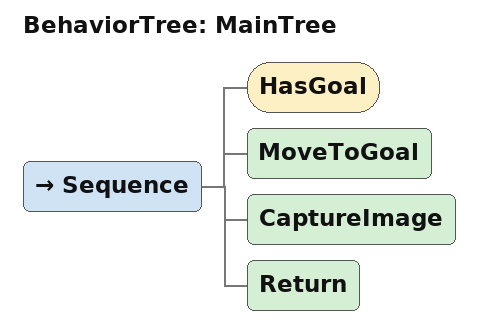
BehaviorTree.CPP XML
<root main_tree_to_execute="MainTree">
  <BehaviorTree ID="MainTree">
    <Sequence>
      <HasGoal/>
      <MoveToGoal/>
      <CaptureImage/>
      <Return/>
    </Sequence>
  </BehaviorTree>
</root>
